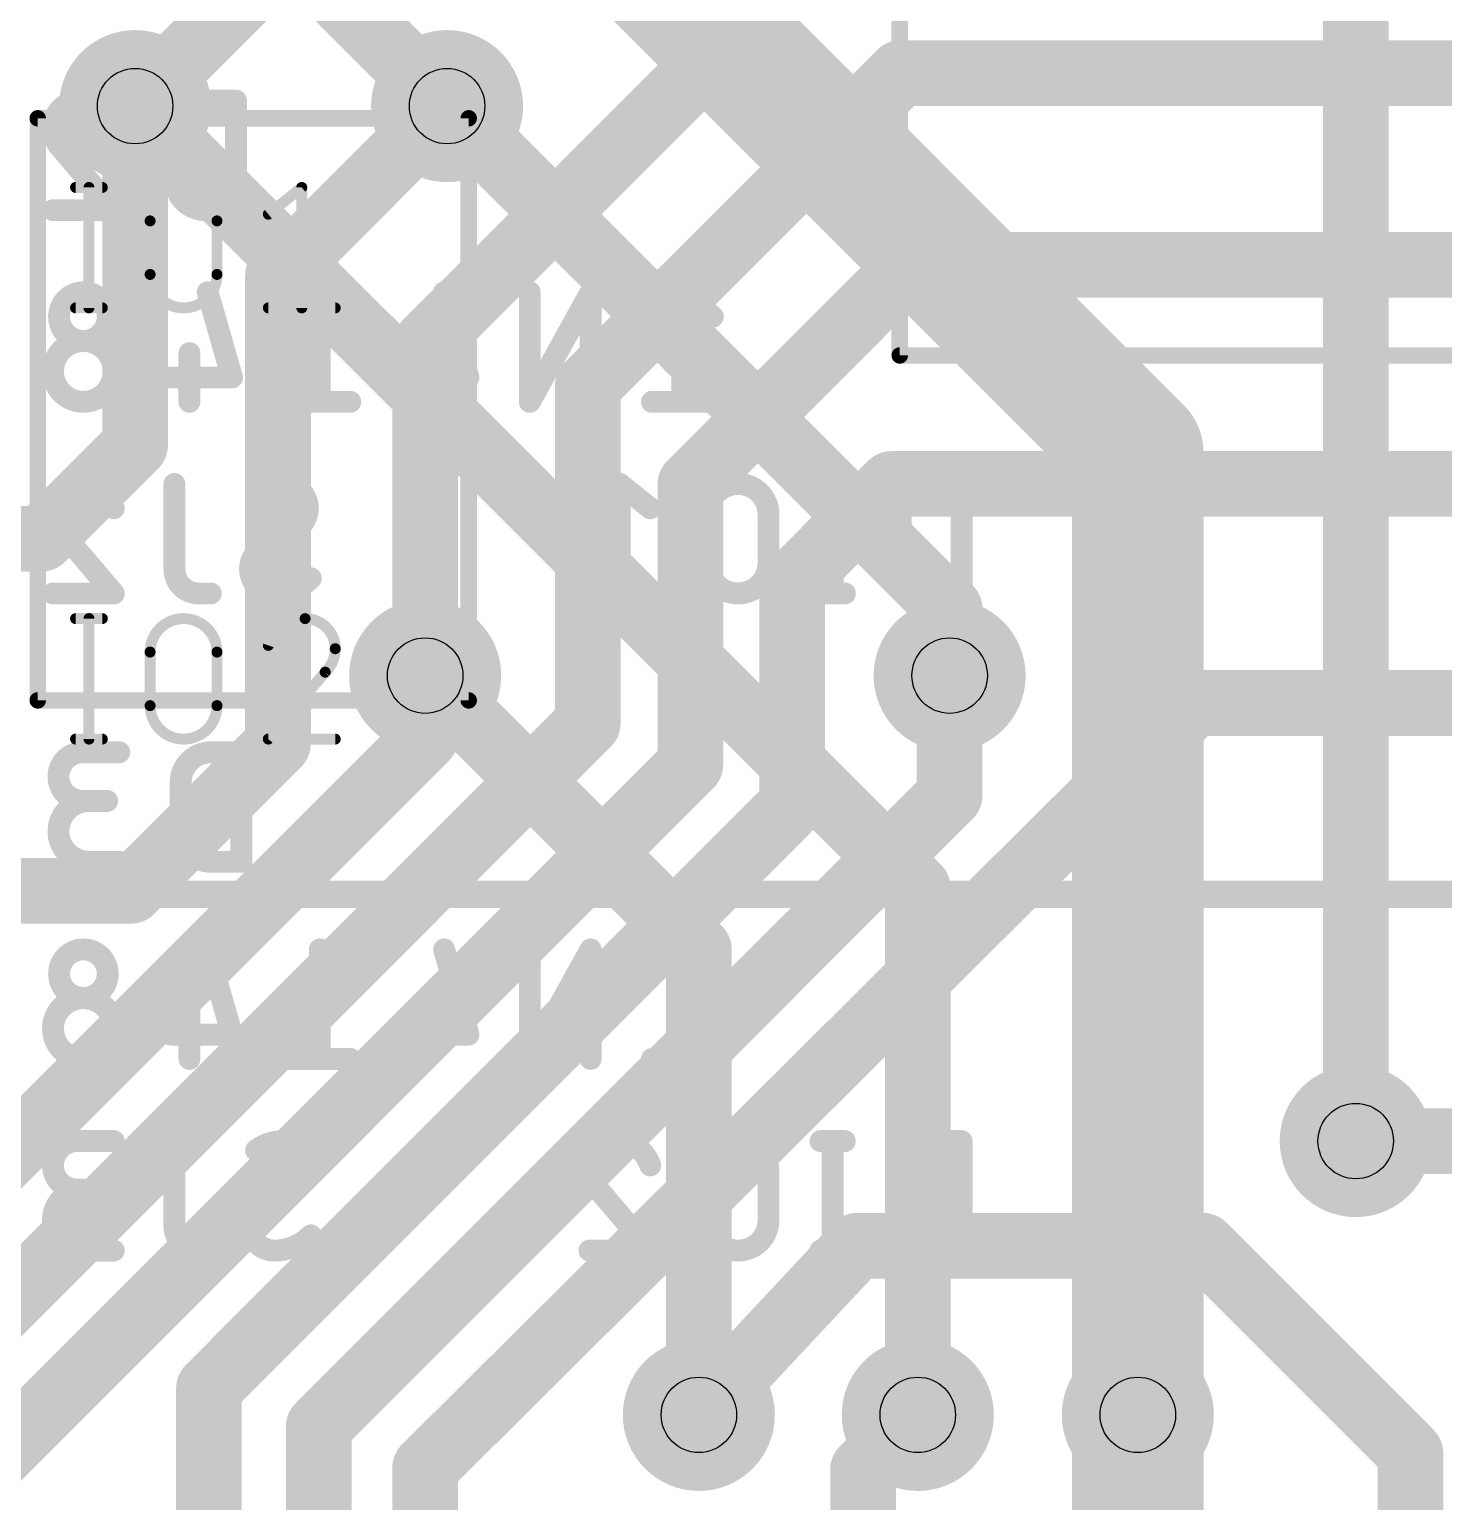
# Model space of a CAD drawing. Extents: x 40.2 to 61.4, y 22.5 to 56.
# Drawn here: x 45.66 to 52.22, y 28.55 to 35.38 of the extents above; entities that cross this region are included whole.
import ezdxf

# ---------------------------------------------------------------- set-up
doc = ezdxf.new("R2010")
doc.units = 0
for name, color, linetype in [('1', 12, 'CONTINUOUS'), ('16', 132, 'CONTINUOUS'), ('18', 122, 'CONTINUOUS'), ('21', 251, 'CONTINUOUS'), ('22', 251, 'CONTINUOUS'), ('26', 251, 'CONTINUOUS'), ('28', 251, 'CONTINUOUS'), ('44', 251, 'CONTINUOUS'), ('51', 251, 'CONTINUOUS')]:
    doc.layers.add(name, color=color, linetype=linetype)

# ---------------------------------------------------------------- blocks, each defined once
blk = doc.blocks.new('ROUNDV')
at = {"const_width": 0.5}
blk.add_lwpolyline([(0, -0.25, 1), (0, 0.25, 1), (0, -0.25)], format="xyb", dxfattribs=at)

msp = doc.modelspace()

# ---------------------------------------------------------------- linework, layer by layer
at = {"layer": '1'}
for points, const_width in [([(46.1518, 38.0746), (50.805, 33.4214)], 0.6096), ([(46.1518, 36.4744), (47.5996, 35.0266)], 0.3048), ([(51.816, 36.4104), (51.816, 30.226)], 0.3048), ([(46.1518, 35.0266), (49.784, 31.3998)], 0.3048), ([(47.5996, 35.0266), (49.9318, 32.6944)], 0.3048), ([(50.805, 33.401), (50.805, 28.956)], 0.6096), ([(50.805, 33.4214), (50.805, 33.401)], 0.3048), ([(49.9318, 32.6944), (49.9318, 32.385)], 0.3048), ([(47.498, 32.385), (48.768, 31.115)], 0.3048), ([(49.784, 31.3998), (49.784, 28.956)], 0.3048), ([(48.768, 31.115), (48.768, 28.956)], 0.3048)]:
    msp.add_lwpolyline(points, dxfattribs=dict(at, const_width=const_width))
for points, const_width in [([(46.2056, 35.0805, 1), (46.098, 34.9727)], 0.1524), ([(47.6535, 35.0805, 1), (47.5457, 34.9727)], 0.1524), ([(47.5457, 34.9727, 1), (47.6535, 35.0805)], 0.1524), ([(50.9574, 33.401, 1), (50.6526, 33.401)], 0.3048), ([(50.6972, 33.3136, 1), (50.9128, 33.5292)], 0.3048), ([(50.8812, 33.4214, 1), (50.7288, 33.4214)], 0.1524), ([(50.7288, 33.401, 1), (50.8812, 33.401)], 0.1524), ([(50.008, 32.6944, 1), (49.8556, 32.6944)], 0.1524), ([(49.8779, 32.6405, 1), (49.9857, 32.7483)], 0.1524), ([(47.5519, 32.4389, 1), (47.4441, 32.3311)], 0.1524), ([(49.8556, 32.385, 1), (50.008, 32.385)], 0.1524), ([(49.8602, 31.3998, 1), (49.7078, 31.3998)], 0.1524), ([(49.7302, 31.3459, 1), (49.8378, 31.4537)], 0.1524), ([(48.8442, 31.115, 1), (48.6918, 31.115)], 0.1524), ([(48.7141, 31.0611, 1), (48.8219, 31.1689)], 0.1524), ([(51.7398, 30.226, 1), (51.8922, 30.226)], 0.1524), ([(50.6526, 28.956, 1), (50.9574, 28.956)], 0.3048), ([(48.6918, 28.956, 1), (48.8442, 28.956)], 0.1524), ([(49.7078, 28.956, 1), (49.8602, 28.956)], 0.1524)]:
    msp.add_lwpolyline(points, format="xyb", dxfattribs=dict(at, const_width=const_width))
at = {"layer": '16'}
for points, const_width in [([(50.4601, 36.885), (47.498, 33.9219)], 0.3048), ([(46.1518, 35.0266), (47.136, 36.0108)], 0.3048), ([(48.2524, 33.7284), (49.703, 35.179)], 0.3048), ([(49.703, 35.179), (54.864, 35.179)], 0.3048), ([(46.1518, 35.0266), (46.1518, 33.4535)], 0.3048), ([(47.5996, 35.0266), (46.815, 34.242)], 0.3048), ([(49.746, 34.29), (48.7286, 33.2726)], 0.3048), ([(49.746, 34.29), (54.102, 34.29)], 0.3048), ([(46.815, 34.242), (46.815, 32.0696)], 0.3048), ([(47.498, 32.385), (47.498, 33.9219)], 0.3048), ([(48.2524, 32.1634), (48.2524, 33.7284)], 0.3048), ([(46.1518, 33.4535), (45.7183, 33.02)], 0.3048), ([(48.7286, 33.2726), (48.7286, 31.9718)], 0.3048), ([(49.6619, 33.274), (49.2011, 32.8133)], 0.3048), ([(49.6619, 33.274), (55.372, 33.274)], 0.3048), ([(45.7183, 33.02), (44.159, 33.02)], 0.3048), ([(49.2011, 32.8133), (49.2011, 31.7863)], 0.3048), ([(47.498, 32.385), (47.498, 32.095)], 0.3048), ([(49.9318, 31.829), (49.9318, 32.385)], 0.3048), ([(51.068, 32.258), (47.498, 28.7107)], 0.3048), ([(54.61, 32.258), (51.068, 32.258)], 0.3048), ([(48.2524, 32.1634), (43.185, 27.096)], 0.3048), ([(45.374, 29.972), (47.498, 32.095)], 0.3048), ([(46.815, 32.0696), (46.1322, 31.3868)], 0.3048), ([(48.7286, 31.9718), (44.45, 27.6932)], 0.3048), ([(49.9318, 31.829), (47.004, 28.9012)], 0.3048), ([(49.2011, 31.7863), (46.4946, 29.0798)], 0.3048), ([(45.1501, 31.3868), (46.1322, 31.3868)], 0.3048), ([(55.372, 30.226), (51.816, 30.226)], 0.3048), ([(48.768, 28.956), (49.5018, 29.7406)], 0.3048), ([(49.5018, 29.7406), (51.1076, 29.7406)], 0.3048), ([(51.1076, 29.7406), (52.07, 28.7782)], 0.3048), ([(46.4946, 29.0798), (46.4946, 27.7386)], 0.3048), ([(50.805, 26.969), (50.805, 28.956)], 0.6096), ([(49.784, 28.956), (49.53, 28.702)], 0.3048), ([(47.004, 28.9012), (47.004, 25.708)], 0.3048), ([(52.07, 25.704), (52.07, 28.7782)], 0.3048), ([(47.498, 28.7107), (47.498, 27.736)], 0.3048), ([(49.53, 28.702), (49.53, 25.704)], 0.3048)]:
    msp.add_lwpolyline(points, dxfattribs=dict(at, const_width=const_width))
for points, const_width in [([(49.703, 35.2552, 1), (49.703, 35.1028)], 0.1524), ([(49.7569, 35.1251, 1), (49.6491, 35.2329)], 0.1524), ([(46.228, 35.0266, 1), (46.0756, 35.0266)], 0.1524), ([(47.6535, 34.9727, 1), (47.5457, 35.0805)], 0.1524), ([(46.0979, 35.0805, 1), (46.2057, 34.9727)], 0.1524), ([(49.746, 34.3662, 1), (49.746, 34.2138)], 0.1524), ([(49.7999, 34.2361, 1), (49.6921, 34.3439)], 0.1524), ([(46.8912, 34.242, 1), (46.7388, 34.242)], 0.1524), ([(46.7612, 34.2959, 1), (46.8689, 34.1882)], 0.1524), ([(47.5742, 33.9219, 1), (47.4218, 33.9219)], 0.1524), ([(47.4441, 33.9757, 1), (47.5519, 33.868)], 0.1524), ([(48.3286, 33.7284, 1), (48.1762, 33.7284)], 0.1524), ([(48.1985, 33.7823, 1), (48.3063, 33.6745)], 0.1524), ([(46.2057, 33.3996, 1), (46.0979, 33.5074)], 0.1524), ([(46.0756, 33.4535, 1), (46.228, 33.4535)], 0.1524), ([(48.8048, 33.2726, 1), (48.6524, 33.2726)], 0.1524), ([(48.6747, 33.3265, 1), (48.7825, 33.2187)], 0.1524), ([(49.6619, 33.3502, 1), (49.6619, 33.1978)], 0.1524), ([(49.7157, 33.2201, 1), (49.608, 33.3279)], 0.1524), ([(45.6644, 33.0739, 1), (45.7722, 32.9661)], 0.1524), ([(45.7183, 32.9438, 1), (45.7183, 33.0962)], 0.1524), ([(49.2773, 32.8133, 1), (49.1249, 32.8133)], 0.1524), ([(49.1472, 32.8672, 1), (49.255, 32.7594)], 0.1524), ([(47.5742, 32.385, 1), (47.4218, 32.385)], 0.1524), ([(50.008, 32.385, 1), (49.8556, 32.385)], 0.1524), ([(47.4218, 32.385, 1), (47.5742, 32.385)], 0.1524), ([(51.068, 32.3342, 1), (51.068, 32.1818)], 0.1524), ([(51.1217, 32.2039, 1), (51.0143, 32.3121)], 0.1524), ([(48.3063, 32.1095, 1), (48.1985, 32.2173)], 0.1524), ([(47.5519, 32.0411, 1), (47.4441, 32.1489)], 0.1524), ([(48.1762, 32.1634, 1), (48.3286, 32.1634)], 0.1524), ([(46.8689, 32.0158, 1), (46.7612, 32.1235)], 0.1524), ([(47.4218, 32.095, 1), (47.5742, 32.095)], 0.1524), ([(46.7388, 32.0696, 1), (46.8912, 32.0696)], 0.1524), ([(48.7825, 31.9179, 1), (48.6747, 32.0257)], 0.1524), ([(48.6524, 31.9718, 1), (48.8048, 31.9718)], 0.1524), ([(49.9857, 31.7751, 1), (49.8779, 31.8829)], 0.1524), ([(49.255, 31.7324, 1), (49.1472, 31.8402)], 0.1524), ([(49.8556, 31.829, 1), (50.008, 31.829)], 0.1524), ([(49.1249, 31.7863, 1), (49.2773, 31.7863)], 0.1524), ([(46.0783, 31.4407, 1), (46.1861, 31.3329)], 0.1524), ([(46.1322, 31.3106, 1), (46.1322, 31.463)], 0.1524), ([(51.816, 30.3022, 1), (51.816, 30.1498)], 0.1524), ([(49.5018, 29.8168, 1), (49.5018, 29.6644)], 0.1524), ([(49.5575, 29.6886, 1), (49.4461, 29.7926)], 0.1524), ([(51.1615, 29.7945, 1), (51.0537, 29.6867)], 0.1524), ([(51.1076, 29.6644, 1), (51.1076, 29.8168)], 0.1524), ([(46.5708, 29.0798, 1), (46.4184, 29.0798)], 0.1524), ([(50.9574, 28.956, 1), (50.6526, 28.956)], 0.3048), ([(46.4407, 29.1336, 1), (46.5485, 29.0259)], 0.1524), ([(49.8379, 28.9021, 1), (49.7301, 29.0099)], 0.1524), ([(47.0802, 28.9012, 1), (46.9278, 28.9012)], 0.1524), ([(46.9501, 28.9551, 1), (47.0579, 28.8473)], 0.1524), ([(48.7123, 29.008, 1), (48.8237, 28.904)], 0.1524), ([(52.1462, 28.7782, 1), (51.9938, 28.7782)], 0.1524), ([(52.0161, 28.7243, 1), (52.1239, 28.8321)], 0.1524), ([(47.5742, 28.7107, 1), (47.4218, 28.7107)], 0.1524), ([(47.4443, 28.7647, 1), (47.5517, 28.6566)], 0.1524), ([(49.6062, 28.702, 1), (49.4538, 28.702)], 0.1524), ([(49.4761, 28.7559, 1), (49.5839, 28.6481)], 0.1524)]:
    msp.add_lwpolyline(points, format="xyb", dxfattribs=dict(at, const_width=const_width))
at = {"layer": '21'}
for points, const_width in [([(49.7, 33.87), (49.7, 39.77)], 0.0762), ([(45.7, 32.27), (45.7, 34.97)], 0.0762), ([(45.7, 34.97), (47.7, 34.97)], 0.0762), ([(47.7, 34.97), (47.7, 32.27)], 0.0762), ([(55.6, 33.87), (49.7, 33.87)], 0.0762), ([(47.7, 32.27), (45.7, 32.27)], 0.0762), ([(58.8, 31.37), (42.8, 31.37)], 0.127)]:
    msp.add_lwpolyline(points, dxfattribs=dict(at, const_width=const_width))
at = {"layer": '21', "const_width": 0.0381}
for points in [[(45.7191, 34.97, 1), (45.681, 34.97)], [(45.7, 34.989, 1), (45.7, 34.9509)], [(47.7191, 34.97, 1), (47.681, 34.97)], [(47.7, 34.9509, 1), (47.7, 34.989)], [(49.7, 33.8891, 1), (49.7, 33.851)], [(49.681, 33.87, 1), (49.7191, 33.87)], [(45.7, 32.2891, 1), (45.7, 32.251)], [(47.7, 32.251, 1), (47.7, 32.2891)], [(45.681, 32.27, 1), (45.7191, 32.27)], [(47.681, 32.27, 1), (47.7191, 32.27)]]:
    msp.add_lwpolyline(points, format="xyb", dxfattribs=at)
at = {"layer": '22', "const_width": 0.1016}
for points in [[(48.5425, 33.1611), (48.4014, 33.274)], [(48.4014, 33.274), (48.4014, 32.766)], [(49.4453, 33.274), (49.3324, 33.274)], [(49.3889, 33.274), (49.3889, 32.766)], [(49.9872, 33.274), (49.8461, 33.274)], [(49.9872, 32.766), (49.9872, 33.274)], [(48.8089, 33.1329), (48.8089, 32.9071)], [(49.0911, 32.9071), (49.0911, 33.1329)], [(49.705, 33.1329), (49.705, 32.9071)], [(48.5425, 32.766), (48.2602, 32.766)], [(49.4453, 32.766), (49.3324, 32.766)], [(49.8461, 32.766), (49.9872, 32.766)], [(49.4453, 30.226), (49.3324, 30.226)], [(49.3889, 30.226), (49.3889, 29.718)], [(49.9872, 30.226), (49.8461, 30.226)], [(49.9872, 29.718), (49.9872, 30.226)], [(48.8089, 30.0849), (48.8089, 29.8591)], [(49.0911, 29.8591), (49.0911, 30.0849)], [(49.705, 30.0849), (49.705, 29.8591)], [(48.3026, 30.0002), (48.5425, 29.718)], [(48.5425, 29.718), (48.2602, 29.718)], [(49.4453, 29.718), (49.3324, 29.718)], [(49.8461, 29.718), (49.9872, 29.718)]]:
    msp.add_lwpolyline(points, dxfattribs=at)
at = {"layer": '22'}
for points, const_width in [([(48.4172, 33.2938, 1), (48.3855, 33.2542)], 0.0508), ([(48.4267, 33.274, 1), (48.376, 33.274)], 0.0508), ([(49.0911, 33.1329, 1), (48.8089, 33.1329)], 0.1016), ([(49.3324, 33.2994, 1), (49.3324, 33.2486)], 0.0508), ([(49.4143, 33.274, 1), (49.3635, 33.274)], 0.0508), ([(49.4453, 33.2486, 1), (49.4453, 33.2994)], 0.0508), ([(49.8461, 33.274, 0.4142), (49.705, 33.1329)], 0.1016), ([(49.8461, 33.2994, 1), (49.8461, 33.2486)], 0.0508), ([(49.8461, 33.2486, 1), (49.8461, 33.2994)], 0.0508), ([(50.0126, 33.274, 1), (49.9618, 33.274)], 0.0508), ([(49.9872, 33.2486, 1), (49.9872, 33.2994)], 0.0508), ([(48.5266, 33.1413, 1), (48.5583, 33.1809)], 0.0508), ([(48.8343, 33.1329, 1), (48.7835, 33.1329)], 0.0508), ([(48.7835, 33.1329, 1), (48.8343, 33.1329)], 0.0508), ([(49.1165, 33.1329, 1), (49.0657, 33.1329)], 0.0508), ([(49.0657, 33.1329, 1), (49.1165, 33.1329)], 0.0508), ([(49.7304, 33.1329, 1), (49.6796, 33.1329)], 0.0508), ([(49.6796, 33.1329, 1), (49.7304, 33.1329)], 0.0508), ([(48.8089, 32.9071, 1), (49.0911, 32.9071)], 0.1016), ([(48.8343, 32.9071, 1), (48.7835, 32.9071)], 0.0508), ([(48.7835, 32.9071, 1), (48.8343, 32.9071)], 0.0508), ([(49.1165, 32.9071, 1), (49.0657, 32.9071)], 0.0508), ([(49.0657, 32.9071, 1), (49.1165, 32.9071)], 0.0508), ([(49.705, 32.9071, 0.4142), (49.8461, 32.766)], 0.1016), ([(49.7304, 32.9071, 1), (49.6796, 32.9071)], 0.0508), ([(49.6796, 32.9071, 1), (49.7304, 32.9071)], 0.0508), ([(48.2602, 32.7914, 1), (48.2602, 32.7406)], 0.0508), ([(48.376, 32.766, 1), (48.4267, 32.766)], 0.0508), ([(48.5425, 32.7406, 1), (48.5425, 32.7914)], 0.0508), ([(49.3324, 32.7914, 1), (49.3324, 32.7406)], 0.0508), ([(49.3635, 32.766, 1), (49.4143, 32.766)], 0.0508), ([(49.4453, 32.7406, 1), (49.4453, 32.7914)], 0.0508), ([(49.8461, 32.7914, 1), (49.8461, 32.7406)], 0.0508), ([(49.8461, 32.7406, 1), (49.8461, 32.7914)], 0.0508), ([(49.9618, 32.766, 1), (50.0126, 32.766)], 0.0508), ([(49.9872, 32.7406, 1), (49.9872, 32.7914)], 0.0508), ([(48.3872, 30.226, 0.4142), (48.2602, 30.099)], 0.1016), ([(48.5425, 30.1131, 0.3252), (48.3872, 30.226)], 0.1016), ([(48.3872, 30.2514, 1), (48.3872, 30.2006)], 0.0508), ([(48.3872, 30.2006, 1), (48.3872, 30.2514)], 0.0508), ([(49.0911, 30.0849, 1), (48.8089, 30.0849)], 0.1016), ([(49.3324, 30.2514, 1), (49.3324, 30.2006)], 0.0508), ([(49.4143, 30.226, 1), (49.3635, 30.226)], 0.0508), ([(49.4453, 30.2006, 1), (49.4453, 30.2514)], 0.0508), ([(49.8461, 30.226, 0.4142), (49.705, 30.0849)], 0.1016), ([(49.8461, 30.2514, 1), (49.8461, 30.2006)], 0.0508), ([(49.8461, 30.2006, 1), (49.8461, 30.2514)], 0.0508), ([(50.0126, 30.226, 1), (49.9618, 30.226)], 0.0508), ([(49.9872, 30.2006, 1), (49.9872, 30.2514)], 0.0508), ([(48.2602, 30.099, 0.2053), (48.3026, 30.0002)], 0.1016), ([(48.2856, 30.099, 1), (48.2348, 30.099)], 0.0508), ([(48.2348, 30.099, 1), (48.2856, 30.099)], 0.0508), ([(48.5183, 30.1053, 1), (48.5666, 30.1209)], 0.0508), ([(48.8343, 30.0849, 1), (48.7835, 30.0849)], 0.0508), ([(49.1165, 30.0849, 1), (49.0657, 30.0849)], 0.0508), ([(49.7304, 30.0849, 1), (49.6796, 30.0849)], 0.0508), ([(48.3219, 30.0167, 1), (48.2832, 29.9838)], 0.0508), ([(48.7835, 30.0849, 1), (48.8343, 30.0849)], 0.0508), ([(49.0657, 30.0849, 1), (49.1165, 30.0849)], 0.0508), ([(49.6796, 30.0849, 1), (49.7304, 30.0849)], 0.0508), ([(48.2851, 29.9818, 1), (48.3201, 30.0186)], 0.0508), ([(48.8089, 29.8591, 1), (49.0911, 29.8591)], 0.1016), ([(48.8343, 29.8591, 1), (48.7835, 29.8591)], 0.0508), ([(49.1165, 29.8591, 1), (49.0657, 29.8591)], 0.0508), ([(49.705, 29.8591, 0.4142), (49.8461, 29.718)], 0.1016), ([(49.7304, 29.8591, 1), (49.6796, 29.8591)], 0.0508), ([(48.7835, 29.8591, 1), (48.8343, 29.8591)], 0.0508), ([(49.0657, 29.8591, 1), (49.1165, 29.8591)], 0.0508), ([(49.6796, 29.8591, 1), (49.7304, 29.8591)], 0.0508), ([(48.2602, 29.7434, 1), (48.2602, 29.6926)], 0.0508), ([(48.5231, 29.7015, 1), (48.5618, 29.7345)], 0.0508), ([(48.5425, 29.6926, 1), (48.5425, 29.7434)], 0.0508), ([(49.3324, 29.7434, 1), (49.3324, 29.6926)], 0.0508), ([(49.3635, 29.718, 1), (49.4143, 29.718)], 0.0508), ([(49.4453, 29.6926, 1), (49.4453, 29.7434)], 0.0508), ([(49.8461, 29.7434, 1), (49.8461, 29.6926)], 0.0508), ([(49.8461, 29.6926, 1), (49.8461, 29.7434)], 0.0508), ([(49.9618, 29.718, 1), (50.0126, 29.718)], 0.0508), ([(49.9872, 29.6926, 1), (49.9872, 29.7434)], 0.0508)]:
    msp.add_lwpolyline(points, format="xyb", dxfattribs=dict(at, const_width=const_width))
at = {"layer": '26'}
for points, const_width in [([(45.8978, 35.052, 0.4142), (45.7708, 34.925)], 0.1016), ([(46.053, 34.9391, 0.3252), (45.8978, 35.052)], 0.1016), ([(45.8978, 35.0774, 1), (45.8978, 35.0266)], 0.0508), ([(45.8978, 35.0266, 1), (45.8978, 35.0774)], 0.0508), ([(46.4788, 35.052, 0.4142), (46.3377, 34.9109)], 0.1016), ([(46.4788, 35.0774, 1), (46.4788, 35.0266)], 0.0508), ([(46.4788, 35.0266, 1), (46.4788, 35.0774)], 0.0508), ([(46.6453, 35.052, 1), (46.5945, 35.052)], 0.0508), ([(46.6199, 35.0266, 1), (46.6199, 35.0774)], 0.0508), ([(45.7708, 34.925, 0.2053), (45.8131, 34.8262)], 0.1016), ([(45.7962, 34.925, 1), (45.7454, 34.925)], 0.0508), ([(46.0289, 34.9313, 1), (46.0772, 34.9469)], 0.0508), ([(46.3631, 34.9109, 1), (46.3123, 34.9109)], 0.0508), ([(45.7454, 34.925, 1), (45.7962, 34.925)], 0.0508), ([(46.3123, 34.9109, 1), (46.3631, 34.9109)], 0.0508), ([(45.8325, 34.8427, 1), (45.7938, 34.8098)], 0.0508), ([(45.7956, 34.8078, 1), (45.8307, 34.8446)], 0.0508), ([(46.3377, 34.6851, 0.4142), (46.4788, 34.544)], 0.1016), ([(46.3631, 34.6851, 1), (46.3123, 34.6851)], 0.0508), ([(46.3123, 34.6851, 1), (46.3631, 34.6851)], 0.0508), ([(45.7708, 34.5694, 1), (45.7708, 34.5186)], 0.0508), ([(46.0337, 34.5275, 1), (46.0724, 34.5605)], 0.0508), ([(46.053, 34.5186, 1), (46.053, 34.5694)], 0.0508), ([(46.4788, 34.5694, 1), (46.4788, 34.5186)], 0.0508), ([(46.4788, 34.5186, 1), (46.4788, 34.5694)], 0.0508), ([(46.5945, 34.544, 1), (46.6453, 34.544)], 0.0508), ([(46.6199, 34.5186, 1), (46.6199, 34.5694)], 0.0508), ([(45.8978, 33.274, 0.4142), (45.7708, 33.147)], 0.1016), ([(46.053, 33.1611, 0.3252), (45.8978, 33.274)], 0.1016), ([(45.8978, 33.2994, 1), (45.8978, 33.2486)], 0.0508), ([(45.8978, 33.2486, 1), (45.8978, 33.2994)], 0.0508), ([(46.3597, 33.274, 1), (46.3089, 33.274)], 0.0508), ([(46.8404, 33.274, 0.1623), (46.7134, 33.2317)], 0.1016), ([(46.9533, 33.1611, 0.4142), (46.8404, 33.274)], 0.1016), ([(46.8404, 33.2994, 1), (46.8404, 33.2486)], 0.0508), ([(46.8404, 33.2486, 1), (46.8404, 33.2994)], 0.0508), ([(46.6982, 33.252, 1), (46.7287, 33.2113)], 0.0508), ([(45.7708, 33.147, 0.2053), (45.8131, 33.0482)], 0.1016), ([(45.7962, 33.147, 1), (45.7454, 33.147)], 0.0508), ([(46.0289, 33.1533, 1), (46.0772, 33.1689)], 0.0508), ([(46.8969, 33.0623, 0.2656), (46.9533, 33.1611)], 0.1016), ([(46.9787, 33.1611, 1), (46.9279, 33.1611)], 0.0508), ([(46.9279, 33.1611, 1), (46.9787, 33.1611)], 0.0508), ([(45.7454, 33.147, 1), (45.7962, 33.147)], 0.0508), ([(45.8325, 33.0647, 1), (45.7938, 33.0318)], 0.0508), ([(45.7956, 33.0298, 1), (45.8307, 33.0666)], 0.0508), ([(46.884, 33.0842, 1), (46.9098, 33.0404)], 0.0508), ([(46.909, 33.04, 1), (46.8847, 33.0846)], 0.0508), ([(46.7416, 32.9777, 0.2656), (46.6852, 32.8789)], 0.1016), ([(46.7295, 33, 1), (46.7538, 32.9554)], 0.0508), ([(46.7545, 32.9558, 1), (46.7287, 32.9995)], 0.0508), ([(46.3343, 32.8789, 0.4142), (46.4472, 32.766)], 0.1016), ([(46.3597, 32.8789, 1), (46.3089, 32.8789)], 0.0508), ([(46.6852, 32.8789, 0.4142), (46.7981, 32.766)], 0.1016), ([(46.7106, 32.8789, 1), (46.6598, 32.8789)], 0.0508), ([(46.3089, 32.8789, 1), (46.3597, 32.8789)], 0.0508), ([(46.6598, 32.8789, 1), (46.7106, 32.8789)], 0.0508), ([(46.7981, 32.766, 0.2), (46.9674, 32.8366)], 0.1016), ([(46.9854, 32.8187, 1), (46.9494, 32.8544)], 0.0508), ([(45.7708, 32.7914, 1), (45.7708, 32.7406)], 0.0508), ([(46.0337, 32.7495, 1), (46.0724, 32.7825)], 0.0508), ([(46.053, 32.7406, 1), (46.053, 32.7914)], 0.0508), ([(46.4472, 32.7914, 1), (46.4472, 32.7406)], 0.0508), ([(46.4472, 32.7406, 1), (46.4472, 32.7914)], 0.0508), ([(46.5036, 32.7406, 1), (46.5036, 32.7914)], 0.0508), ([(46.7981, 32.7914, 1), (46.7981, 32.7406)], 0.0508), ([(46.7981, 32.7406, 1), (46.7981, 32.7914)], 0.0508), ([(45.9091, 32.0294, 1), (45.9091, 31.8036)], 0.1016), ([(45.9091, 32.0548, 1), (45.9091, 32.004)], 0.0508), ([(45.9091, 32.004, 1), (45.9091, 32.0548)], 0.0508), ([(46.0784, 32.004, 1), (46.0784, 32.0548)], 0.0508), ([(46.5042, 32.0294, 0.4142), (46.3631, 31.8883)], 0.1016), ([(46.5042, 32.0548, 1), (46.5042, 32.004)], 0.0508), ([(46.5042, 32.004, 1), (46.5042, 32.0548)], 0.0508), ([(46.6707, 32.0294, 1), (46.6199, 32.0294)], 0.0508), ([(46.6453, 32.004, 1), (46.6453, 32.0548)], 0.0508), ([(46.3885, 31.8883, 1), (46.3377, 31.8883)], 0.0508), ([(46.3377, 31.8883, 1), (46.3885, 31.8883)], 0.0508), ([(45.9373, 31.8036, 1), (45.9373, 31.5214)], 0.1016), ([(45.9091, 31.829, 1), (45.9091, 31.7782)], 0.0508), ([(45.9091, 31.7782, 1), (45.9091, 31.829)], 0.0508), ([(45.9373, 31.7782, 1), (45.9373, 31.829)], 0.0508), ([(46.022, 31.7782, 1), (46.022, 31.829)], 0.0508), ([(46.3631, 31.6625, 0.4142), (46.5042, 31.5214)], 0.1016), ([(46.3885, 31.6625, 1), (46.3377, 31.6625)], 0.0508), ([(46.3377, 31.6625, 1), (46.3885, 31.6625)], 0.0508), ([(45.9373, 31.5468, 1), (45.9373, 31.496)], 0.0508), ([(45.9373, 31.496, 1), (45.9373, 31.5468)], 0.0508), ([(46.0784, 31.496, 1), (46.0784, 31.5468)], 0.0508), ([(46.5042, 31.5468, 1), (46.5042, 31.496)], 0.0508), ([(46.5042, 31.496, 1), (46.5042, 31.5468)], 0.0508), ([(46.6199, 31.5214, 1), (46.6707, 31.5214)], 0.0508), ([(46.6453, 31.496, 1), (46.6453, 31.5468)], 0.0508), ([(45.8837, 30.226, 1), (45.8837, 30.0002)], 0.1016), ([(45.8837, 30.2514, 1), (45.8837, 30.2006)], 0.0508), ([(45.8837, 30.2006, 1), (45.8837, 30.2514)], 0.0508), ([(46.053, 30.2006, 1), (46.053, 30.2514)], 0.0508), ([(46.3597, 30.226, 1), (46.3089, 30.226)], 0.0508), ([(46.8404, 30.226, 0.1623), (46.7134, 30.1837)], 0.1016), ([(46.9533, 30.1131, 0.4142), (46.8404, 30.226)], 0.1016), ([(46.8404, 30.2514, 1), (46.8404, 30.2006)], 0.0508), ([(46.8404, 30.2006, 1), (46.8404, 30.2514)], 0.0508), ([(46.6982, 30.204, 1), (46.7287, 30.1633)], 0.0508), ([(46.8969, 30.0143, 0.2656), (46.9533, 30.1131)], 0.1016), ([(46.9787, 30.1131, 1), (46.9279, 30.1131)], 0.0508), ([(46.9279, 30.1131, 1), (46.9787, 30.1131)], 0.0508), ([(45.9119, 30.0002, 1), (45.9119, 29.718)], 0.1016), ([(45.8837, 30.0256, 1), (45.8837, 29.9748)], 0.0508), ([(45.8837, 29.9748, 1), (45.8837, 30.0256)], 0.0508), ([(45.9119, 29.9748, 1), (45.9119, 30.0256)], 0.0508), ([(45.9966, 29.9748, 1), (45.9966, 30.0256)], 0.0508), ([(46.884, 30.0362, 1), (46.9098, 29.9924)], 0.0508), ([(46.909, 29.992, 1), (46.8847, 30.0366)], 0.0508), ([(46.7416, 29.9297, 0.2656), (46.6852, 29.8309)], 0.1016), ([(46.7295, 29.952, 1), (46.7538, 29.9074)], 0.0508), ([(46.7545, 29.9078, 1), (46.7287, 29.9515)], 0.0508), ([(46.3343, 29.8309, 0.4142), (46.4472, 29.718)], 0.1016), ([(46.3597, 29.8309, 1), (46.3089, 29.8309)], 0.0508), ([(46.3089, 29.8309, 1), (46.3597, 29.8309)], 0.0508), ([(46.6852, 29.8309, 0.4142), (46.7981, 29.718)], 0.1016), ([(46.7106, 29.8309, 1), (46.6598, 29.8309)], 0.0508), ([(46.6598, 29.8309, 1), (46.7106, 29.8309)], 0.0508), ([(46.7981, 29.718, 0.2), (46.9674, 29.7886)], 0.1016), ([(46.9854, 29.7707, 1), (46.9494, 29.8064)], 0.0508), ([(45.9119, 29.7434, 1), (45.9119, 29.6926)], 0.0508), ([(45.9119, 29.6926, 1), (45.9119, 29.7434)], 0.0508), ([(46.053, 29.6926, 1), (46.053, 29.7434)], 0.0508), ([(46.4472, 29.7434, 1), (46.4472, 29.6926)], 0.0508), ([(46.4472, 29.6926, 1), (46.4472, 29.7434)], 0.0508), ([(46.5036, 29.6926, 1), (46.5036, 29.7434)], 0.0508), ([(46.7981, 29.7434, 1), (46.7981, 29.6926)], 0.0508), ([(46.7981, 29.6926, 1), (46.7981, 29.7434)], 0.0508)]:
    msp.add_lwpolyline(points, format="xyb", dxfattribs=dict(at, const_width=const_width))
at = {"layer": '26', "const_width": 0.1016}
for points in [[(46.6199, 35.052), (46.4788, 35.052)], [(46.6199, 34.544), (46.6199, 35.052)], [(46.3377, 34.9109), (46.3377, 34.6851)], [(45.8131, 34.8262), (46.053, 34.544)], [(46.053, 34.544), (45.7708, 34.544)], [(46.4788, 34.544), (46.6199, 34.544)], [(46.3343, 33.274), (46.3343, 32.8789)], [(45.8131, 33.0482), (46.053, 32.766)], [(46.7416, 32.9777), (46.8969, 33.0623)], [(46.053, 32.766), (45.7708, 32.766)], [(46.4472, 32.766), (46.5036, 32.766)], [(46.0784, 32.0294), (45.9091, 32.0294)], [(46.6453, 32.0294), (46.5042, 32.0294)], [(46.6453, 31.5214), (46.6453, 32.0294)], [(46.3631, 31.8883), (46.3631, 31.6625)], [(45.9091, 31.8036), (46.022, 31.8036)], [(46.0784, 31.5214), (45.9373, 31.5214)], [(46.5042, 31.5214), (46.6453, 31.5214)], [(46.053, 30.226), (45.8837, 30.226)], [(46.3343, 30.226), (46.3343, 29.8309)], [(45.8837, 30.0002), (45.9966, 30.0002)], [(46.7416, 29.9297), (46.8969, 30.0143)], [(46.053, 29.718), (45.9119, 29.718)], [(46.4472, 29.718), (46.5036, 29.718)]]:
    msp.add_lwpolyline(points, dxfattribs=at)
at = {"layer": '28'}
for points, const_width in [([(46.0248, 34.0501, 1), (45.799, 34.0501)], 0.1016), ([(46.5132, 34.17, 1), (46.4643, 34.156)], 0.0508), ([(47.025, 34.1828, 1), (46.9933, 34.1432)], 0.0508), ([(47.0346, 34.163, 1), (46.9838, 34.163)], 0.0508), ([(47.6105, 34.17, 1), (47.5616, 34.156)], 0.0508), ([(48.009, 34.163, 1), (47.9582, 34.163)], 0.0508), ([(48.2912, 34.163, 1), (48.2405, 34.163)], 0.0508), ([(48.2881, 34.1507, 1), (48.2436, 34.1753)], 0.0508), ([(48.7075, 34.1828, 1), (48.6758, 34.1432)], 0.0508), ([(48.7171, 34.163, 1), (48.6663, 34.163)], 0.0508), ([(45.799, 34.0501, 1), (46.0248, 34.0501)], 0.1016), ([(45.8244, 34.0501, 1), (45.7736, 34.0501)], 0.0508), ([(45.7736, 34.0501, 1), (45.8244, 34.0501)], 0.0508), ([(46.0502, 34.0501, 1), (45.9994, 34.0501)], 0.0508), ([(45.9994, 34.0501, 1), (46.0502, 34.0501)], 0.0508), ([(47.1344, 34.0303, 1), (47.1662, 34.0699)], 0.0508), ([(48.8169, 34.0303, 1), (48.8486, 34.0699)], 0.0508), ([(46.053, 33.7961, 1), (45.7708, 33.7961)], 0.1016), ([(46.4295, 33.8808, 1), (46.3787, 33.8808)], 0.0508), ([(47.5268, 33.8808, 1), (47.476, 33.8808)], 0.0508), ([(45.7708, 33.7961, 1), (46.053, 33.7961)], 0.1016), ([(45.7962, 33.7961, 1), (45.7454, 33.7961)], 0.0508), ([(45.7454, 33.7961, 1), (45.7962, 33.7961)], 0.0508), ([(46.0784, 33.7961, 1), (46.0276, 33.7961)], 0.0508), ([(46.0276, 33.7961, 1), (46.0784, 33.7961)], 0.0508), ([(46.3194, 33.7933, 1), (46.3194, 33.7425)], 0.0508), ([(46.5772, 33.7609, 1), (46.6261, 33.7749)], 0.0508), ([(46.6017, 33.7425, 1), (46.6017, 33.7933)], 0.0508), ([(47.4167, 33.7933, 1), (47.4167, 33.7425)], 0.0508), ([(47.6745, 33.7609, 1), (47.7233, 33.7749)], 0.0508), ([(47.6989, 33.7425, 1), (47.6989, 33.7933)], 0.0508), ([(46.3787, 33.655, 1), (46.4295, 33.655)], 0.0508), ([(46.8681, 33.6804, 1), (46.8681, 33.6296)], 0.0508), ([(46.9838, 33.655, 1), (47.0346, 33.655)], 0.0508), ([(47.1503, 33.6296, 1), (47.1503, 33.6804)], 0.0508), ([(47.476, 33.655, 1), (47.5268, 33.655)], 0.0508), ([(47.9614, 33.6673, 1), (48.0058, 33.6427)], 0.0508), ([(47.9582, 33.655, 1), (48.009, 33.655)], 0.0508), ([(48.2405, 33.655, 1), (48.2912, 33.655)], 0.0508), ([(48.5506, 33.6804, 1), (48.5506, 33.6296)], 0.0508), ([(48.6663, 33.655, 1), (48.7171, 33.655)], 0.0508), ([(48.8328, 33.6296, 1), (48.8328, 33.6804)], 0.0508), ([(46.0248, 31.0021, 1), (45.799, 31.0021)], 0.1016), ([(46.5132, 31.122, 1), (46.4643, 31.108)], 0.0508), ([(47.025, 31.1348, 1), (46.9933, 31.0952)], 0.0508), ([(47.0346, 31.115, 1), (46.9838, 31.115)], 0.0508), ([(47.6105, 31.122, 1), (47.5616, 31.108)], 0.0508), ([(48.009, 31.115, 1), (47.9582, 31.115)], 0.0508), ([(48.2912, 31.115, 1), (48.2405, 31.115)], 0.0508), ([(48.2881, 31.1027, 1), (48.2436, 31.1273)], 0.0508), ([(48.7075, 31.1348, 1), (48.6758, 31.0952)], 0.0508), ([(48.7171, 31.115, 1), (48.6663, 31.115)], 0.0508), ([(45.799, 31.0021, 1), (46.0248, 31.0021)], 0.1016), ([(45.8244, 31.0021, 1), (45.7736, 31.0021)], 0.0508), ([(45.7736, 31.0021, 1), (45.8244, 31.0021)], 0.0508), ([(46.0502, 31.0021, 1), (45.9994, 31.0021)], 0.0508), ([(45.9994, 31.0021, 1), (46.0502, 31.0021)], 0.0508), ([(47.1344, 30.9823, 1), (47.1662, 31.0219)], 0.0508), ([(48.8169, 30.9823, 1), (48.8486, 31.0219)], 0.0508), ([(46.053, 30.7481, 1), (45.7708, 30.7481)], 0.1016), ([(46.4295, 30.8328, 1), (46.3787, 30.8328)], 0.0508), ([(47.5268, 30.8328, 1), (47.476, 30.8328)], 0.0508), ([(45.7708, 30.7481, 1), (46.053, 30.7481)], 0.1016), ([(45.7962, 30.7481, 1), (45.7454, 30.7481)], 0.0508), ([(46.0784, 30.7481, 1), (46.0276, 30.7481)], 0.0508), ([(45.7454, 30.7481, 1), (45.7962, 30.7481)], 0.0508), ([(46.0276, 30.7481, 1), (46.0784, 30.7481)], 0.0508), ([(46.3194, 30.7453, 1), (46.3194, 30.6945)], 0.0508), ([(46.5772, 30.7129, 1), (46.6261, 30.7269)], 0.0508), ([(46.6017, 30.6945, 1), (46.6017, 30.7453)], 0.0508), ([(47.4167, 30.7453, 1), (47.4167, 30.6945)], 0.0508), ([(47.6745, 30.7129, 1), (47.7233, 30.7269)], 0.0508), ([(47.6989, 30.6945, 1), (47.6989, 30.7453)], 0.0508), ([(46.3787, 30.607, 1), (46.4295, 30.607)], 0.0508), ([(46.8681, 30.6324, 1), (46.8681, 30.5816)], 0.0508), ([(46.9838, 30.607, 1), (47.0346, 30.607)], 0.0508), ([(47.1503, 30.5816, 1), (47.1503, 30.6324)], 0.0508), ([(47.476, 30.607, 1), (47.5268, 30.607)], 0.0508), ([(47.9614, 30.6193, 1), (48.0058, 30.5947)], 0.0508), ([(47.9582, 30.607, 1), (48.009, 30.607)], 0.0508), ([(48.2405, 30.607, 1), (48.2912, 30.607)], 0.0508), ([(48.5506, 30.6324, 1), (48.5506, 30.5816)], 0.0508), ([(48.6663, 30.607, 1), (48.7171, 30.607)], 0.0508), ([(48.8328, 30.5816, 1), (48.8328, 30.6324)], 0.0508)]:
    msp.add_lwpolyline(points, format="xyb", dxfattribs=dict(at, const_width=const_width))
at = {"layer": '28', "const_width": 0.1016}
for points in [[(46.4888, 34.163), (46.6017, 33.7679)], [(47.1503, 34.0501), (47.0092, 34.163)], [(47.0092, 34.163), (47.0092, 33.655)], [(47.586, 34.163), (47.6989, 33.7679)], [(48.2659, 34.163), (47.9836, 33.655)], [(47.9836, 33.655), (47.9836, 34.163)], [(48.2659, 33.655), (48.2659, 34.163)], [(48.8328, 34.0501), (48.6917, 34.163)], [(48.6917, 34.163), (48.6917, 33.655)], [(46.4041, 33.8808), (46.4041, 33.655)], [(47.5014, 33.8808), (47.5014, 33.655)], [(46.6017, 33.7679), (46.3194, 33.7679)], [(47.6989, 33.7679), (47.4167, 33.7679)], [(47.1503, 33.655), (46.8681, 33.655)], [(48.8328, 33.655), (48.5506, 33.655)], [(46.4888, 31.115), (46.6017, 30.7199)], [(47.1503, 31.0021), (47.0092, 31.115)], [(47.0092, 31.115), (47.0092, 30.607)], [(47.586, 31.115), (47.6989, 30.7199)], [(48.2659, 31.115), (47.9836, 30.607)], [(47.9836, 30.607), (47.9836, 31.115)], [(48.2659, 30.607), (48.2659, 31.115)], [(48.8328, 31.0021), (48.6917, 31.115)], [(48.6917, 31.115), (48.6917, 30.607)], [(46.4041, 30.8328), (46.4041, 30.607)], [(47.5014, 30.8328), (47.5014, 30.607)], [(46.6017, 30.7199), (46.3194, 30.7199)], [(47.6989, 30.7199), (47.4167, 30.7199)], [(47.1503, 30.607), (46.8681, 30.607)], [(48.8328, 30.607), (48.5506, 30.607)]]:
    msp.add_lwpolyline(points, dxfattribs=at)
at = {"layer": '44'}
for centre in [(46.1518, 35.0266), (47.5996, 35.0266), (47.498, 32.385), (49.9318, 32.385), (51.816, 30.226), (48.768, 28.956), (49.784, 28.956), (50.805, 28.956)]:
    msp.add_circle(centre, 0.175, dxfattribs=at)
at = {"layer": '51', "const_width": 0.0508}
for points in [[(45.8757, 34.6494), (45.9999, 34.6494)], [(45.9378, 34.6494), (45.9378, 34.0906)], [(46.7701, 34.5252), (46.9254, 34.6494)], [(46.9254, 34.6494), (46.9254, 34.0906)], [(46.2215, 34.2458), (46.2215, 34.4942)], [(46.532, 34.4942), (46.532, 34.2458)], [(45.8757, 34.0906), (45.9999, 34.0906)], [(46.7701, 34.0906), (47.0806, 34.0906)], [(45.8757, 32.6494), (45.9999, 32.6494)], [(45.9378, 32.6494), (45.9378, 32.0906)], [(46.2215, 32.2458), (46.2215, 32.4942)], [(46.532, 32.4942), (46.532, 32.2458)], [(47.034, 32.401), (46.7701, 32.0906)], [(45.8757, 32.0906), (45.9999, 32.0906)], [(46.7701, 32.0906), (47.0806, 32.0906)]]:
    msp.add_lwpolyline(points, dxfattribs=at)
at = {"layer": '51'}
for points, const_width in [([(45.8757, 34.6621, 1), (45.8757, 34.6367)], 0.0254), ([(45.9505, 34.6494, 1), (45.9251, 34.6494)], 0.0254), ([(45.9999, 34.6367, 1), (45.9999, 34.6621)], 0.0254), ([(46.532, 34.4942, 1), (46.2215, 34.4942)], 0.0508), ([(46.9381, 34.6494, 1), (46.9127, 34.6494)], 0.0254), ([(46.9333, 34.6395, 1), (46.9174, 34.6593)], 0.0254), ([(46.2342, 34.4942, 1), (46.2088, 34.4942)], 0.0254), ([(46.2088, 34.4942, 1), (46.2342, 34.4942)], 0.0254), ([(46.5447, 34.4942, 1), (46.5192, 34.4942)], 0.0254), ([(46.5192, 34.4942, 1), (46.5447, 34.4942)], 0.0254), ([(46.7622, 34.5351, 1), (46.7781, 34.5153)], 0.0254), ([(46.2215, 34.2458, 1), (46.532, 34.2458)], 0.0508), ([(46.2342, 34.2458, 1), (46.2088, 34.2458)], 0.0254), ([(46.2088, 34.2458, 1), (46.2342, 34.2458)], 0.0254), ([(46.5447, 34.2458, 1), (46.5192, 34.2458)], 0.0254), ([(46.5192, 34.2458, 1), (46.5447, 34.2458)], 0.0254), ([(45.8757, 34.1033, 1), (45.8757, 34.0779)], 0.0254), ([(45.9251, 34.0906, 1), (45.9505, 34.0906)], 0.0254), ([(45.9999, 34.0779, 1), (45.9999, 34.1033)], 0.0254), ([(46.7701, 34.1033, 1), (46.7701, 34.0779)], 0.0254), ([(46.9127, 34.0906, 1), (46.9381, 34.0906)], 0.0254), ([(47.0806, 34.0779, 1), (47.0806, 34.1033)], 0.0254), ([(45.8757, 32.6621, 1), (45.8757, 32.6367)], 0.0254), ([(45.9505, 32.6494, 1), (45.9251, 32.6494)], 0.0254), ([(45.9999, 32.6367, 1), (45.9999, 32.6621)], 0.0254), ([(46.532, 32.4942, 1), (46.2215, 32.4942)], 0.0508), ([(46.9409, 32.6494, 0.3252), (46.7701, 32.5252)], 0.0508), ([(47.0806, 32.5097, 0.4142), (46.9409, 32.6494)], 0.0508), ([(46.9409, 32.6621, 1), (46.9409, 32.6367)], 0.0254), ([(46.9409, 32.6367, 1), (46.9409, 32.6621)], 0.0254), ([(46.2342, 32.4942, 1), (46.2088, 32.4942)], 0.0254), ([(46.2088, 32.4942, 1), (46.2342, 32.4942)], 0.0254), ([(46.5447, 32.4942, 1), (46.5192, 32.4942)], 0.0254), ([(46.5192, 32.4942, 1), (46.5447, 32.4942)], 0.0254), ([(46.7581, 32.5291, 1), (46.7822, 32.5213)], 0.0254), ([(47.034, 32.401, 0.2053), (47.0806, 32.5097)], 0.0508), ([(47.0933, 32.5097, 1), (47.0679, 32.5097)], 0.0254), ([(47.0679, 32.5097, 1), (47.0933, 32.5097)], 0.0254), ([(47.0253, 32.4102, 1), (47.0428, 32.3918)], 0.0254), ([(47.0437, 32.3928, 1), (47.0243, 32.4093)], 0.0254), ([(46.2215, 32.2458, 1), (46.532, 32.2458)], 0.0508), ([(46.2342, 32.2458, 1), (46.2088, 32.2458)], 0.0254), ([(46.2088, 32.2458, 1), (46.2342, 32.2458)], 0.0254), ([(46.5447, 32.2458, 1), (46.5192, 32.2458)], 0.0254), ([(46.5192, 32.2458, 1), (46.5447, 32.2458)], 0.0254), ([(45.8757, 32.1033, 1), (45.8757, 32.0779)], 0.0254), ([(45.9251, 32.0906, 1), (45.9505, 32.0906)], 0.0254), ([(45.9999, 32.0779, 1), (45.9999, 32.1033)], 0.0254), ([(46.7701, 32.1033, 1), (46.7701, 32.0779)], 0.0254), ([(46.7605, 32.0988, 1), (46.7798, 32.0824)], 0.0254), ([(47.0806, 32.0779, 1), (47.0806, 32.1033)], 0.0254)]:
    msp.add_lwpolyline(points, format="xyb", dxfattribs=dict(at, const_width=const_width))

# ---------------------------------------------------------------- block references
at = {"layer": '18', "xscale": 0.7056, "yscale": 0.7056}
for p in [(46.1518, 35.0266), (46.1518, 35.0266), (47.5996, 35.0266), (47.5996, 35.0266), (47.498, 32.385), (47.498, 32.385), (49.9318, 32.385), (49.9318, 32.385), (51.816, 30.226), (51.816, 30.226), (48.768, 28.956), (48.768, 28.956), (49.784, 28.956), (49.784, 28.956), (50.805, 28.956), (50.805, 28.956)]:
    msp.add_blockref('ROUNDV', p, dxfattribs=at)

doc.saveas('drawing.dxf')
